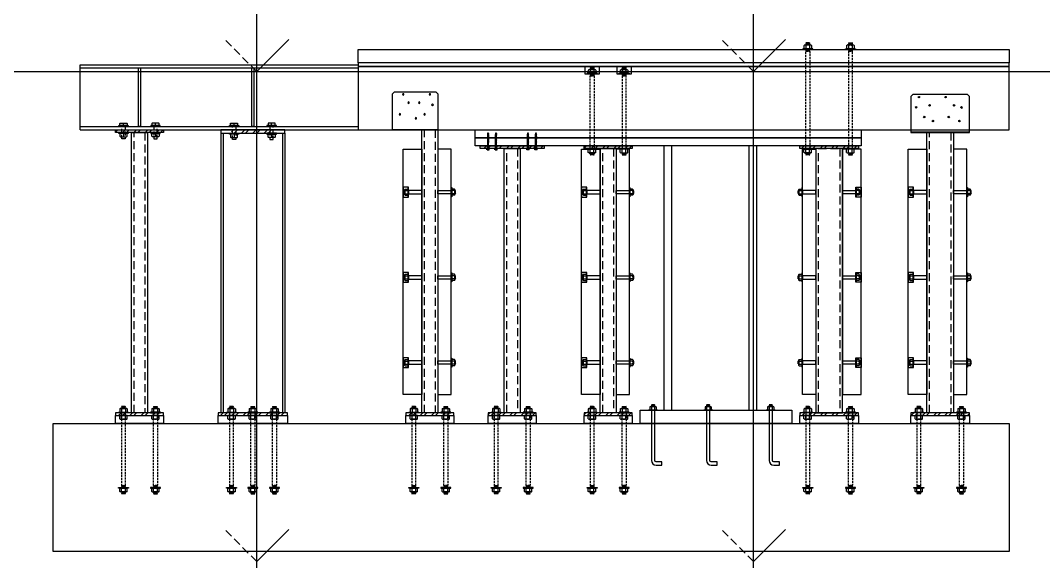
# Model space of a CAD drawing. Header units: inches. Extents: x -2661 to 42767, y -1222 to 9099.
# Drawn here: x 546.6 to 738.6, y 3715.5 to 3817.1 of the extents above; entities that cross this region are included whole.
import ezdxf

# ---------------------------------------------------------------- set-up
doc = ezdxf.new("R2010")
doc.units = ezdxf.units.IN
doc.header["$LTSCALE"] = 12
doc.header["$MEASUREMENT"] = 0
for name, pattern in [('HIDDEN2', [0.1875, 0.125, -0.0625]), ('HIDDEN4', [0.09375, 0.0625, -0.03125]), ('HIDDEN8', [0.04625, 0.03125, -0.015])]:
    doc.linetypes.add(name, pattern=pattern)
doc.layers.get('0').update_dxf_attribs({"linetype": 'CONTINUOUS'})
doc.layers.add('S-ANNO-GRID-NONPLOT', color=251, linetype='CONTINUOUS', plot=False)
for name, color, linetype in [('S-BOLT', 2, 'CONTINUOUS'), ('S-CONC', 4, 'CONTINUOUS'), ('S-FASTENERS', 2, 'CONTINUOUS'), ('S-SIMPSON', 2, 'CONTINUOUS'), ('S-STEEL', 4, 'CONTINUOUS'), ('S-WOOD', 3, 'CONTINUOUS')]:
    doc.layers.add(name, color=color, linetype=linetype)
doc.layers.add('S-HATCH1', color=1, linetype='CONTINUOUS', transparency=0.5)
pattern_1 = [(45, (-1438.8815, 3683.342), (-1.0606602, 1.0606602), []), (45, (-1438.8815, 3684.092), (-1.0606602, 1.0606602), [])]

# ---------------------------------------------------------------- blocks, each defined once
blk = doc.blocks.new('Se_24x36_STARTERS_GRID')
for p, q in [((-279.63, -92), (-279.63, 276)), ((-186.42, -92), (-186.42, 276)), ((-279.63, 92), (-273.63, 98)), ((-186.42, 92), (-180.42, 98)), ((-372.84, 92), (-279.63, 92)), ((-279.63, 92), (-186.42, 92)), ((-186.42, 92), (-93.21, 92)), ((-279.63, 0), (-273.63, 6)), ((-186.42, 0), (-180.42, 6))]:
    blk.add_line(p, q)
at = {"linetype": 'HIDDEN2'}
for p, q in [((-279.63, 92), (-285.63, 98)), ((-186.42, 92), (-192.42, 98)), ((-279.63, 0), (-285.63, 6)), ((-186.42, 0), (-192.42, 6))]:
    blk.add_line(p, q, dxfattribs=at)
blk = doc.blocks.new('ecco')
for p, q in [((754.06, 649.77), (753.68, 649.39)), ((753.68, 649.39), (753.68, 642.6)), ((761.81, 649.77), (754.06, 649.77)), ((761.81, 649.77), (762.18, 649.39)), ((762.18, 642.6), (762.18, 649.4)), ((754.51, 647.33), (754.69, 647.51)), ((754.69, 647.16), (754.51, 647.33)), ((754.69, 647.51), (754.86, 647.33)), ((754.86, 647.33), (754.69, 647.16)), ((753.68, 642.6), (762.18, 642.6))]:
    blk.add_line(p, q)
for centre in [(755.18, 649.27), (760.18, 649.27), (757.18, 647.71), (759.18, 647.71), (756.18, 645.52), (760.81, 645.52), (757.81, 644.77)]:
    blk.add_circle(centre, 0.133)
blk = doc.blocks.new('CCQO44-Front')
for p, q in [((-5.12, 7.17), (-5.5, 6.8)), ((-5.5, 6.8), (-5.5, 0)), ((5.12, 7.17), (-5.12, 7.17)), ((5.5, 6.8), (5.12, 7.17)), ((5.5, 0), (5.5, 6.8)), ((-4.67, 4.74), (-4.49, 4.91)), ((-4.49, 4.56), (-4.67, 4.74)), ((-4.49, 4.91), (-4.32, 4.74)), ((-4.32, 4.74), (-4.49, 4.56)), ((4, 4.91), (3.83, 4.73)), ((4, 4.56), (3.83, 4.73)), ((4.17, 4.73), (4, 4.91)), ((4, 4.56), (4.17, 4.73)), ((-5.5, 0.17), (5.5, 0.17)), ((-5.5, 0), (5.5, 0))]:
    blk.add_line(p, q)
for centre in [(-4, 6.67), (1, 6.67), (-2, 5.11), (2.62, 5.11), (-3, 2.92), (-1.38, 2.17), (1.62, 2.92), (3.62, 2.17)]:
    blk.add_circle(centre, 0.133)
blk = doc.blocks.new('NUT')
for p, q in [((-0.59, 0.51), (-0.59, 0)), ((-0.59, 0), (-0.53, 0)), ((-0.53, 0), (0.53, 0)), ((-0.44, 0.59), (0.44, 0.59)), ((-0.27, 0.7), (-0.32, 0.62)), ((-0.32, 0.62), (-0.3, 0.59)), ((-0.29, 0.51), (-0.29, 0)), ((0.25, 0.7), (-0.27, 0.7)), ((0, 0.59), (0.23, 0.68)), ((0.25, 0.7), (0.23, 0.68)), ((0.23, 0.68), (0.29, 0.59)), ((0.29, 0.51), (0.29, 0)), ((0.53, 0), (0.59, 0)), ((0.59, 0.51), (0.59, 0))]:
    blk.add_line(p, q)
for centre, radius, start, end in [((-0.44, 0.41), 0.177, 33.8901, 146.1099), ((0, 0), 0.589, 60.1583, 119.8417), ((0.44, 0.41), 0.177, 33.8901, 146.1099)]:
    blk.add_arc(centre, radius, start, end)
blk = doc.blocks.new('NUT-SM-THREADS-new')
for p, q in [((-0.94, 0.81), (-0.94, 0)), ((-0.94, 0), (-0.84, 0)), ((-0.84, 0), (0.84, 0)), ((-0.7, 0.94), (0.7, 0.94)), ((0.39, 1.44), (-0.5, 1.44)), ((-0.5, 1.44), (-0.39, 1.37)), ((-0.5, 1.31), (-0.39, 1.37)), ((0.5, 1.25), (-0.5, 1.31)), ((-0.5, 1.31), (-0.39, 1.25)), ((-0.5, 1.19), (-0.39, 1.25)), ((0.5, 1.12), (-0.5, 1.19)), ((-0.5, 1.19), (-0.39, 1.12)), ((-0.5, 1.06), (-0.39, 1.12)), ((0.5, 1), (-0.5, 1.06)), ((-0.5, 1.06), (-0.39, 1)), ((-0.5, 0.94), (-0.39, 1)), ((-0.47, 0.81), (-0.47, 0)), ((-0.39, 1.37), (0.39, 1.31)), ((-0.39, 1.25), (0.39, 1.19)), ((-0.39, 1.12), (0.39, 1.06)), ((-0.39, 1), (0.39, 0.94)), ((0.5, 1.37), (-0.09, 1.41)), ((0.39, 1.44), (0.39, 1.44)), ((0.39, 1.44), (0.5, 1.37)), ((0.39, 1.31), (0.5, 1.37)), ((0.39, 1.31), (0.5, 1.25)), ((0.39, 1.19), (0.5, 1.25)), ((0.39, 1.19), (0.5, 1.12)), ((0.39, 1.06), (0.5, 1.12)), ((0.39, 1.06), (0.5, 1)), ((0.39, 0.94), (0.5, 1)), ((0.47, 0.81), (0.47, 0)), ((0.84, 0), (0.94, 0)), ((0.94, 0.81), (0.94, 0))]:
    blk.add_line(p, q)
for centre, radius, start, end in [((-0.7, 0.65), 0.283, 33.8901, 146.1099), ((0, -0.01), 0.943, 60.1583, 119.8417), ((0.7, 0.65), 0.283, 33.8901, 146.1099)]:
    blk.add_arc(centre, radius, start, end)
blk = doc.blocks.new('NUT-w-WASHER-sm-new')
blk.add_lwpolyline([(-1.36, 0.17), (1.36, 0.17), (1.36, 0), (-1.36, 0)], close=True)
blk.add_blockref('NUT-SM-THREADS-new', (0, 0.17))
blk = doc.blocks.new('*U1080')
at = {"layer": 'S-BOLT'}
for points in [[(-0.13, 0.94), (-0.13, -0.94), (0, -0.94), (0, 0.94)], [(14, 0.94), (14, -0.94), (14.13, -0.94), (14.13, 0.94)]]:
    blk.add_lwpolyline(points, close=True, dxfattribs=at)
at = {"layer": 'S-BOLT', "linetype": 'HIDDEN8'}
blk.add_lwpolyline([(13.91, 0.29), (13.95, 0.37), (13.98, -0.07), (13.95, 0.37), (14, 0.29), (14, -0.38), (13.95, -0.3), (13.91, 0.29), (13.86, 0.37), (13.91, -0.38), (13.95, -0.3), (13.91, -0.38), (13.86, -0.3), (13.81, 0.29), (13.86, 0.37), (13.81, 0.29), (13.77, 0.37), (13.81, -0.38), (13.86, -0.3), (13.81, -0.38), (13.77, -0.3), (13.72, 0.29), (13.77, 0.37), (13.72, 0.29), (13.67, 0.37), (13.72, -0.38), (13.77, -0.3), (13.72, -0.38), (13.67, -0.3), (13.63, 0.29), (13.67, 0.37), (13.63, 0.29), (13.57, 0.38), (13.63, 0.29), (13.67, -0.3), (13.63, -0.38), (0, -0.38), (0, 0.38), (13.57, 0.38)], dxfattribs=at)
at = {"layer": 'S-BOLT', "yscale": 0.75, "zscale": 0.75}
for p, xscale, rotation in [((-0.13, 0), -0.75, 90), ((14.13, 0), 0.75, 270)]:
    blk.add_blockref('NUT-SM-THREADS-new', p, dxfattribs=dict(at, xscale=xscale, rotation=rotation))
blk = doc.blocks.new('*U1082')
at = {"layer": 'S-BOLT'}
for points in [[(-0.13, 0.94), (-0.13, -0.94), (0, -0.94), (0, 0.94)], [(18.63, 0.94), (18.63, -0.94), (18.75, -0.94), (18.75, 0.94)]]:
    blk.add_lwpolyline(points, close=True, dxfattribs=at)
at = {"layer": 'S-BOLT', "linetype": 'HIDDEN8'}
blk.add_lwpolyline([(18.53, 0.29), (18.58, 0.37), (18.61, -0.07), (18.58, 0.37), (18.63, 0.29), (18.63, -0.38), (18.58, -0.3), (18.53, 0.29), (18.48, 0.37), (18.53, -0.38), (18.58, -0.3), (18.53, -0.38), (18.48, -0.3), (18.44, 0.29), (18.48, 0.37), (18.44, 0.29), (18.39, 0.37), (18.44, -0.38), (18.48, -0.3), (18.44, -0.38), (18.39, -0.3), (18.34, 0.29), (18.39, 0.37), (18.34, 0.29), (18.3, 0.37), (18.34, -0.38), (18.39, -0.3), (18.34, -0.38), (18.3, -0.3), (18.25, 0.29), (18.3, 0.37), (18.25, 0.29), (18.2, 0.38), (18.25, 0.29), (18.3, -0.3), (18.25, -0.38), (0, -0.38), (0, 0.38), (18.2, 0.38)], dxfattribs=at)
at = {"layer": 'S-BOLT', "yscale": 0.75, "zscale": 0.75}
for p, xscale, rotation in [((-0.13, 0), -0.75, 90), ((18.75, 0), 0.75, 270)]:
    blk.add_blockref('NUT-SM-THREADS-new', p, dxfattribs=dict(at, xscale=xscale, rotation=rotation))
blk = doc.blocks.new('*U1081')
at = {"layer": 'S-BOLT'}
for points in [[(-0.13, 0.94), (-0.13, -0.94), (0, -0.94), (0, 0.94)], [(18.63, 0.94), (18.63, -0.94), (18.75, -0.94), (18.75, 0.94)]]:
    blk.add_lwpolyline(points, close=True, dxfattribs=at)
at = {"layer": 'S-BOLT', "linetype": 'HIDDEN8'}
blk.add_lwpolyline([(18.53, 0.29), (18.58, 0.37), (18.61, -0.07), (18.58, 0.37), (18.63, 0.29), (18.63, -0.38), (18.58, -0.3), (18.53, 0.29), (18.48, 0.37), (18.53, -0.38), (18.58, -0.3), (18.53, -0.38), (18.48, -0.3), (18.44, 0.29), (18.48, 0.37), (18.44, 0.29), (18.39, 0.37), (18.44, -0.38), (18.48, -0.3), (18.44, -0.38), (18.39, -0.3), (18.34, 0.29), (18.39, 0.37), (18.34, 0.29), (18.3, 0.37), (18.34, -0.38), (18.39, -0.3), (18.34, -0.38), (18.3, -0.3), (18.25, 0.29), (18.3, 0.37), (18.25, 0.29), (18.2, 0.38), (18.25, 0.29), (18.3, -0.3), (18.25, -0.38), (0, -0.38), (0, 0.38), (18.2, 0.38)], dxfattribs=at)
at = {"layer": 'S-BOLT', "yscale": 0.75, "zscale": 0.75}
for p, xscale, rotation in [((-0.13, 0), -0.75, 90), ((18.75, 0), 0.75, 270)]:
    blk.add_blockref('NUT-SM-THREADS-new', p, dxfattribs=dict(at, xscale=xscale, rotation=rotation))
blk = doc.blocks.new('SDS.25X3-f')
at = {"layer": 'S-SIMPSON'}
for p, q in [((0.26, 0.05), (-0.26, 0.05)), ((-0.26, 0.05), (-0.26, 0)), ((0.26, 0), (-0.26, 0)), ((-0.22, 0.22), (-0.22, 0.05)), ((0.16, 0.24), (-0.16, 0.24)), ((-0.11, 0.22), (-0.11, 0.05)), ((0.11, 0.22), (0.11, 0.05)), ((0.22, 0.22), (0.22, 0.05)), ((0.26, 0.05), (0.26, 0)), ((-0.13, -0.29), (-0.13, -0.5)), ((0.13, -0.29), (-0.13, -0.29)), ((0.13, -0.5), (-0.12, -0.5)), ((-0.09, -0.54), (-0.12, -0.5)), ((-0.09, -0.54), (-0.09, -1)), ((-0.09, -0.57), (-0.09, -1)), ((-0.08, -0.29), (-0.08, -0.5)), ((-0.02, -0.29), (-0.02, -0.5)), ((0.05, -0.29), (0.05, -0.5)), ((0.12, -0.5), (0.09, -0.54)), ((0.09, -0.53), (0.09, -1.05)), ((0.09, -0.53), (0.09, -1.05)), ((0.09, -0.98), (0.09, -1.05)), ((0.09, -0.98), (0.09, -1.05)), ((0.09, -0.98), (0.09, -1.05)), ((0.09, -0.98), (0.09, -1.05)), ((0.1, -0.29), (0.1, -0.5)), ((0.13, -0.29), (0.13, -0.5))]:
    blk.add_line(p, q, dxfattribs=at)
at = {"layer": 'S-SIMPSON', "color": 1}
for p, q in [((-0.09, -1.02), (-0.12, -1)), ((-0.12, -1.1), (0.09, -1.05)), ((-0.12, -1.1), (0.09, -1.05)), ((0.12, -1.06), (-0.12, -1.1)), ((0.12, -1.06), (-0.12, -1.1)), ((-0.09, -1.12), (-0.12, -1.1)), ((-0.09, -1.12), (-0.12, -1.1)), ((-0.12, -1.2), (0.09, -1.15)), ((-0.12, -1.2), (0.09, -1.15)), ((-0.12, -1.2), (0.09, -1.15)), ((0.12, -1.16), (-0.12, -1.2)), ((0.12, -1.16), (-0.12, -1.2)), ((0.12, -1.16), (-0.12, -1.2)), ((-0.09, -1.22), (-0.12, -1.2)), ((-0.09, -1.22), (-0.12, -1.2)), ((-0.09, -1.22), (-0.12, -1.2)), ((-0.12, -1.3), (0.09, -1.25)), ((-0.12, -1.3), (0.09, -1.25)), ((-0.12, -1.3), (0.09, -1.25)), ((0.12, -1.26), (-0.12, -1.3)), ((0.12, -1.26), (-0.12, -1.3)), ((0.12, -1.26), (-0.12, -1.3)), ((-0.09, -1.32), (-0.12, -1.3)), ((-0.09, -1.32), (-0.12, -1.3)), ((-0.09, -1.32), (-0.12, -1.3)), ((-0.12, -1.4), (0.09, -1.35)), ((-0.12, -1.4), (0.09, -1.35)), ((-0.12, -1.4), (0.09, -1.35)), ((-0.12, -1.4), (0.09, -1.35)), ((0.12, -1.36), (-0.12, -1.4)), ((0.12, -1.36), (-0.12, -1.4)), ((0.12, -1.36), (-0.12, -1.4)), ((0.12, -1.36), (-0.12, -1.4)), ((-0.09, -1.42), (-0.12, -1.4)), ((-0.09, -1.42), (-0.12, -1.4)), ((-0.09, -1.42), (-0.12, -1.4)), ((-0.09, -1.42), (-0.12, -1.4)), ((-0.12, -1.5), (0.09, -1.45)), ((-0.12, -1.5), (0.09, -1.45)), ((-0.12, -1.5), (0.09, -1.45)), ((-0.12, -1.5), (0.09, -1.45)), ((0.12, -1.46), (-0.12, -1.5)), ((0.12, -1.46), (-0.12, -1.5)), ((0.12, -1.46), (-0.12, -1.5)), ((0.12, -1.46), (-0.12, -1.5)), ((-0.09, -1.52), (-0.12, -1.5)), ((-0.09, -1.52), (-0.12, -1.5)), ((-0.09, -1.52), (-0.12, -1.5)), ((-0.09, -1.52), (-0.12, -1.5)), ((-0.09, -1.52), (-0.12, -1.5)), ((-0.12, -1.6), (0.09, -1.55)), ((-0.12, -1.6), (0.09, -1.55)), ((-0.12, -1.6), (0.09, -1.55)), ((-0.12, -1.6), (0.09, -1.55)), ((0.12, -1.56), (-0.12, -1.6)), ((0.12, -1.56), (-0.12, -1.6)), ((0.12, -1.56), (-0.12, -1.6)), ((0.12, -1.56), (-0.12, -1.6)), ((-0.09, -1.62), (-0.12, -1.6)), ((-0.09, -1.62), (-0.12, -1.6)), ((-0.09, -1.62), (-0.12, -1.6)), ((-0.09, -1.62), (-0.12, -1.6)), ((-0.12, -1.7), (0.09, -1.65)), ((-0.12, -1.7), (0.09, -1.65)), ((-0.12, -1.7), (0.09, -1.65)), ((-0.12, -1.7), (0.09, -1.65)), ((-0.12, -1.7), (0.09, -1.65)), ((0.12, -1.66), (-0.12, -1.7)), ((0.12, -1.66), (-0.12, -1.7)), ((0.12, -1.66), (-0.12, -1.7)), ((0.12, -1.66), (-0.12, -1.7)), ((0.12, -1.66), (-0.12, -1.7)), ((-0.09, -1.72), (-0.12, -1.7)), ((-0.09, -1.72), (-0.12, -1.7)), ((-0.09, -1.72), (-0.12, -1.7)), ((-0.09, -1.72), (-0.12, -1.7)), ((-0.09, -1.72), (-0.12, -1.7)), ((-0.12, -1.8), (0.09, -1.75)), ((-0.12, -1.8), (0.09, -1.75)), ((-0.12, -1.8), (0.09, -1.75)), ((-0.12, -1.8), (0.09, -1.75)), ((0.12, -1.76), (-0.12, -1.8)), ((0.12, -1.76), (-0.12, -1.8)), ((0.12, -1.76), (-0.12, -1.8)), ((0.12, -1.76), (-0.12, -1.8)), ((-0.09, -1.82), (-0.12, -1.8)), ((-0.09, -1.82), (-0.12, -1.8)), ((-0.09, -1.82), (-0.12, -1.8)), ((-0.09, -1.82), (-0.12, -1.8)), ((-0.12, -1.9), (0.09, -1.85)), ((-0.12, -1.9), (0.09, -1.85)), ((-0.12, -1.9), (0.09, -1.85)), ((-0.12, -1.9), (0.09, -1.85)), ((0.12, -1.86), (-0.12, -1.9)), ((0.12, -1.86), (-0.12, -1.9)), ((0.12, -1.86), (-0.12, -1.9)), ((0.12, -1.86), (-0.12, -1.9)), ((-0.09, -1.92), (-0.12, -1.9)), ((-0.09, -1.92), (-0.12, -1.9)), ((-0.09, -1.92), (-0.12, -1.9)), ((-0.09, -1.92), (-0.12, -1.9)), ((-0.09, -1.02), (0, -1)), ((-0.09, -1.02), (-0.09, -1.09)), ((-0.09, -1.02), (-0.09, -1.09)), ((-0.09, -1.02), (-0.09, -1.09)), ((-0.09, -1.02), (-0.09, -1.09)), ((-0.09, -1.02), (-0.09, -1.09)), ((-0.09, -1.02), (-0.09, -1.09)), ((-0.09, -1.02), (-0.09, -1.09)), ((-0.09, -1.02), (-0.09, -1.09)), ((-0.09, -1.12), (0.09, -1.08)), ((-0.09, -1.12), (0.09, -1.08)), ((-0.09, -1.12), (-0.09, -1.19)), ((-0.09, -1.12), (-0.09, -1.19)), ((-0.09, -1.12), (-0.09, -1.19)), ((-0.09, -1.12), (-0.09, -1.19)), ((-0.09, -1.12), (-0.09, -1.19)), ((-0.09, -1.12), (-0.09, -1.19)), ((-0.09, -1.12), (-0.09, -1.19)), ((-0.09, -1.22), (0.09, -1.18)), ((-0.09, -1.22), (0.09, -1.18)), ((-0.09, -1.22), (0.09, -1.18)), ((-0.09, -1.22), (-0.09, -1.29)), ((-0.09, -1.22), (-0.09, -1.29)), ((-0.09, -1.22), (-0.09, -1.29)), ((-0.09, -1.22), (-0.09, -1.29)), ((-0.09, -1.22), (-0.09, -1.29)), ((-0.09, -1.32), (0.09, -1.28)), ((-0.09, -1.32), (0.09, -1.28)), ((-0.09, -1.32), (0.09, -1.28)), ((-0.09, -1.32), (-0.09, -1.39)), ((-0.09, -1.32), (-0.09, -1.39)), ((-0.09, -1.32), (-0.09, -1.39)), ((-0.09, -1.32), (-0.09, -1.39)), ((-0.09, -1.32), (-0.09, -1.39)), ((-0.09, -1.32), (-0.09, -1.39)), ((-0.09, -1.32), (-0.09, -1.39)), ((-0.09, -1.32), (-0.09, -1.39)), ((-0.09, -1.42), (0.09, -1.38)), ((-0.09, -1.42), (0.09, -1.38)), ((-0.09, -1.42), (0.09, -1.38)), ((-0.09, -1.42), (0.09, -1.38)), ((-0.09, -1.42), (-0.09, -1.49)), ((-0.09, -1.42), (-0.09, -1.49)), ((-0.09, -1.42), (-0.09, -1.49)), ((-0.09, -1.42), (-0.09, -1.49)), ((-0.09, -1.42), (-0.09, -1.49)), ((-0.09, -1.42), (-0.09, -1.49)), ((-0.09, -1.52), (0.09, -1.48)), ((-0.09, -1.52), (0.09, -1.48)), ((-0.09, -1.52), (0.09, -1.48)), ((-0.09, -1.52), (0.09, -1.48)), ((-0.09, -1.52), (0, -1.5)), ((-0.09, -1.52), (-0.09, -1.59)), ((-0.09, -1.52), (-0.09, -1.59)), ((-0.09, -1.52), (-0.09, -1.59)), ((-0.09, -1.52), (-0.09, -1.59)), ((-0.09, -1.52), (-0.09, -1.59)), ((-0.09, -1.52), (-0.09, -1.59)), ((-0.09, -1.52), (-0.09, -1.59)), ((-0.09, -1.62), (0.09, -1.58)), ((-0.09, -1.62), (0.09, -1.58)), ((-0.09, -1.62), (0.09, -1.58)), ((-0.09, -1.62), (0.09, -1.58)), ((-0.09, -1.62), (-0.09, -1.69)), ((-0.09, -1.62), (-0.09, -1.69)), ((-0.09, -1.62), (-0.09, -1.69)), ((-0.09, -1.62), (-0.09, -1.69)), ((-0.09, -1.62), (-0.09, -1.69)), ((-0.09, -1.62), (-0.09, -1.69)), ((-0.09, -1.62), (-0.09, -1.69)), ((-0.09, -1.72), (0.09, -1.68)), ((-0.09, -1.72), (0.09, -1.68)), ((-0.09, -1.72), (0.09, -1.68)), ((-0.09, -1.72), (0.09, -1.68)), ((-0.09, -1.72), (0.09, -1.68)), ((-0.09, -1.72), (-0.09, -1.79)), ((-0.09, -1.72), (-0.09, -1.79)), ((-0.09, -1.72), (-0.09, -1.79)), ((-0.09, -1.72), (-0.09, -1.79)), ((-0.09, -1.82), (0.09, -1.78)), ((-0.09, -1.82), (0.09, -1.78)), ((-0.09, -1.82), (0.09, -1.78)), ((-0.09, -1.82), (0.09, -1.78)), ((-0.09, -1.82), (-0.09, -1.89)), ((-0.09, -1.82), (-0.09, -1.89)), ((-0.09, -1.82), (-0.09, -1.89)), ((-0.09, -1.82), (-0.09, -1.89)), ((-0.09, -1.82), (-0.09, -1.89)), ((-0.09, -1.82), (-0.09, -1.89)), ((-0.09, -1.92), (0.09, -1.88)), ((-0.09, -1.92), (0.09, -1.88)), ((-0.09, -1.92), (0.09, -1.88)), ((-0.09, -1.92), (0.09, -1.88)), ((0.09, -1.05), (0.12, -1.06)), ((0.09, -1.05), (0.12, -1.06)), ((0.09, -1.08), (0.12, -1.06)), ((0.09, -1.08), (0.12, -1.06)), ((0.09, -1.08), (0.09, -1.15)), ((0.09, -1.08), (0.09, -1.15)), ((0.09, -1.08), (0.09, -1.15)), ((0.09, -1.08), (0.09, -1.15)), ((0.09, -1.08), (0.09, -1.15)), ((0.09, -1.08), (0.09, -1.15)), ((0.09, -1.08), (0.09, -1.15)), ((0.09, -1.15), (0.12, -1.16)), ((0.09, -1.15), (0.12, -1.16)), ((0.09, -1.15), (0.12, -1.16)), ((0.09, -1.18), (0.12, -1.16)), ((0.09, -1.18), (0.12, -1.16)), ((0.09, -1.18), (0.12, -1.16)), ((0.09, -1.18), (0.09, -1.25)), ((0.09, -1.18), (0.09, -1.25)), ((0.09, -1.18), (0.09, -1.25)), ((0.09, -1.18), (0.09, -1.25)), ((0.09, -1.18), (0.09, -1.25)), ((0.09, -1.25), (0.12, -1.26)), ((0.09, -1.25), (0.12, -1.26)), ((0.09, -1.25), (0.12, -1.26)), ((0.09, -1.28), (0.12, -1.26)), ((0.09, -1.28), (0.12, -1.26)), ((0.09, -1.28), (0.12, -1.26)), ((0.09, -1.28), (0.09, -1.35)), ((0.09, -1.28), (0.09, -1.35)), ((0.09, -1.28), (0.09, -1.35)), ((0.09, -1.28), (0.09, -1.35)), ((0.09, -1.28), (0.09, -1.35)), ((0.09, -1.28), (0.09, -1.35)), ((0.09, -1.28), (0.09, -1.35)), ((0.09, -1.28), (0.09, -1.35)), ((0.09, -1.35), (0.12, -1.36)), ((0.09, -1.35), (0.12, -1.36)), ((0.09, -1.35), (0.12, -1.36)), ((0.09, -1.35), (0.12, -1.36)), ((0.09, -1.38), (0.12, -1.36)), ((0.09, -1.38), (0.12, -1.36)), ((0.09, -1.38), (0.12, -1.36)), ((0.09, -1.38), (0.12, -1.36)), ((0.09, -1.38), (0.09, -1.45)), ((0.09, -1.38), (0.09, -1.45)), ((0.09, -1.38), (0.09, -1.45)), ((0.09, -1.38), (0.09, -1.45)), ((0.09, -1.38), (0.09, -1.45)), ((0.09, -1.38), (0.09, -1.45)), ((0.09, -1.45), (0.12, -1.46)), ((0.09, -1.45), (0.12, -1.46)), ((0.09, -1.45), (0.12, -1.46)), ((0.09, -1.45), (0.12, -1.46)), ((0.09, -1.48), (0.12, -1.46)), ((0.09, -1.48), (0.12, -1.46)), ((0.09, -1.48), (0.12, -1.46)), ((0.09, -1.48), (0.12, -1.46)), ((0.09, -1.48), (0.09, -1.55)), ((0.09, -1.48), (0.09, -1.55)), ((0.09, -1.48), (0.09, -1.55)), ((0.09, -1.48), (0.09, -1.55)), ((0.09, -1.48), (0.09, -1.55)), ((0.09, -1.48), (0.09, -1.55)), ((0.09, -1.48), (0.09, -1.55)), ((0.09, -1.55), (0.12, -1.56)), ((0.09, -1.55), (0.12, -1.56)), ((0.09, -1.55), (0.12, -1.56)), ((0.09, -1.55), (0.12, -1.56)), ((0.09, -1.58), (0.12, -1.56)), ((0.09, -1.58), (0.12, -1.56)), ((0.09, -1.58), (0.12, -1.56)), ((0.09, -1.58), (0.12, -1.56)), ((0.09, -1.58), (0.09, -1.65)), ((0.09, -1.58), (0.09, -1.65)), ((0.09, -1.58), (0.09, -1.65)), ((0.09, -1.58), (0.09, -1.65)), ((0.09, -1.58), (0.09, -1.65)), ((0.09, -1.58), (0.09, -1.65)), ((0.09, -1.58), (0.09, -1.65)), ((0.09, -1.65), (0.12, -1.66)), ((0.09, -1.65), (0.12, -1.66)), ((0.09, -1.65), (0.12, -1.66)), ((0.09, -1.65), (0.12, -1.66)), ((0.09, -1.65), (0.12, -1.66)), ((0.09, -1.68), (0.12, -1.66)), ((0.09, -1.68), (0.12, -1.66)), ((0.09, -1.68), (0.12, -1.66)), ((0.09, -1.68), (0.12, -1.66)), ((0.09, -1.68), (0.12, -1.66)), ((0.09, -1.68), (0.09, -1.75)), ((0.09, -1.68), (0.09, -1.75)), ((0.09, -1.68), (0.09, -1.75)), ((0.09, -1.68), (0.09, -1.75)), ((0.09, -1.75), (0.12, -1.76)), ((0.09, -1.75), (0.12, -1.76)), ((0.09, -1.75), (0.12, -1.76)), ((0.09, -1.75), (0.12, -1.76)), ((0.09, -1.78), (0.12, -1.76)), ((0.09, -1.78), (0.12, -1.76)), ((0.09, -1.78), (0.12, -1.76)), ((0.09, -1.78), (0.12, -1.76)), ((0.09, -1.78), (0.09, -1.85)), ((0.09, -1.78), (0.09, -1.85)), ((0.09, -1.78), (0.09, -1.85)), ((0.09, -1.78), (0.09, -1.85)), ((0.09, -1.78), (0.09, -1.85)), ((0.09, -1.78), (0.09, -1.85)), ((0.09, -1.85), (0.12, -1.86)), ((0.09, -1.85), (0.12, -1.86)), ((0.09, -1.85), (0.12, -1.86)), ((0.09, -1.85), (0.12, -1.86)), ((0.09, -1.88), (0.12, -1.86)), ((0.09, -1.88), (0.12, -1.86)), ((0.09, -1.88), (0.12, -1.86)), ((0.09, -1.88), (0.12, -1.86)), ((0.09, -1.88), (0.09, -1.95)), ((0.09, -1.88), (0.09, -1.95)), ((0.09, -1.88), (0.09, -1.95)), ((0.09, -1.88), (0.09, -1.95)), ((-0.12, -2), (0.09, -1.95)), ((-0.12, -2), (0.09, -1.95)), ((-0.12, -2), (0.09, -1.95)), ((-0.12, -2), (0.09, -1.95)), ((0.12, -1.96), (-0.12, -2)), ((0.12, -1.96), (-0.12, -2)), ((0.12, -1.96), (-0.12, -2)), ((0.12, -1.96), (-0.12, -2)), ((-0.09, -2.02), (-0.12, -2)), ((-0.09, -2.02), (-0.12, -2)), ((-0.09, -2.02), (-0.12, -2)), ((-0.09, -2.02), (-0.12, -2)), ((-0.12, -2.1), (0.09, -2.05)), ((-0.12, -2.1), (0.09, -2.05)), ((0.12, -2.06), (-0.12, -2.1)), ((0.12, -2.06), (-0.12, -2.1)), ((-0.09, -2.12), (-0.12, -2.1)), ((-0.09, -2.12), (-0.12, -2.1)), ((-0.12, -2.2), (0.09, -2.15)), ((-0.12, -2.2), (0.09, -2.15)), ((0.12, -2.16), (-0.12, -2.2)), ((0.12, -2.16), (-0.12, -2.2)), ((-0.09, -2.22), (-0.12, -2.2)), ((-0.09, -2.22), (-0.12, -2.2)), ((-0.12, -2.3), (0.09, -2.25)), ((0.12, -2.26), (-0.12, -2.3)), ((-0.09, -2.32), (-0.12, -2.3)), ((-0.12, -2.4), (0.09, -2.35)), ((0.12, -2.36), (-0.12, -2.4)), ((-0.09, -2.42), (-0.12, -2.4)), ((-0.12, -2.5), (0.09, -2.45)), ((0.12, -2.46), (-0.12, -2.5)), ((-0.09, -2.52), (-0.12, -2.5)), ((-0.12, -2.6), (0.08, -2.55)), ((0.07, -2.57), (-0.12, -2.6)), ((-0.09, -2.62), (-0.12, -2.6)), ((-0.12, -2.7), (0.04, -2.66)), ((0.04, -2.67), (-0.12, -2.7)), ((-0.09, -2.72), (-0.12, -2.7)), ((-0.09, -1.92), (-0.09, -1.99)), ((-0.09, -1.92), (-0.09, -1.99)), ((-0.09, -1.92), (-0.09, -1.99)), ((-0.09, -1.92), (-0.09, -1.99)), ((-0.09, -2.02), (0.09, -1.98)), ((-0.09, -2.02), (0.09, -1.98)), ((-0.09, -2.02), (0.09, -1.98)), ((-0.09, -2.02), (0.09, -1.98)), ((-0.09, -2.02), (-0.09, -2.09)), ((-0.09, -2.12), (0.09, -2.08)), ((-0.09, -2.12), (0.09, -2.08)), ((-0.09, -2.12), (-0.09, -2.19)), ((-0.09, -2.12), (-0.09, -2.19)), ((-0.09, -2.22), (0.09, -2.18)), ((-0.09, -2.22), (0.09, -2.18)), ((-0.09, -2.22), (-0.09, -2.29)), ((-0.09, -2.32), (0.09, -2.28)), ((-0.09, -2.32), (-0.09, -2.39)), ((-0.09, -2.42), (0.09, -2.38)), ((-0.09, -2.42), (-0.09, -2.49)), ((-0.09, -2.52), (0.09, -2.48)), ((-0.09, -2.52), (-0.09, -2.59)), ((-0.09, -2.62), (0.07, -2.59)), ((-0.09, -2.62), (-0.09, -2.69)), ((-0.09, -2.72), (0.03, -2.69)), ((-0.09, -2.72), (-0.07, -2.79)), ((-0.09, -2.79), (0.02, -2.77)), ((0.02, -2.78), (-0.09, -2.79)), ((-0.06, -2.82), (-0.09, -2.79)), ((-0.06, -2.82), (0.01, -2.8)), ((-0.06, -2.82), (-0.04, -2.88)), ((-0.06, -2.89), (0, -2.87)), ((0, -2.88), (-0.06, -2.89)), ((-0.03, -2.91), (-0.06, -2.89)), ((-0.03, -2.91), (0, -2.9)), ((-0.03, -2.91), (0, -3)), ((0.03, -2.89), (0, -3)), ((0.03, -2.89), (0.07, -2.87)), ((0.07, -2.79), (0.04, -2.87)), ((0.04, -2.87), (0.07, -2.87)), ((0.07, -2.79), (0.1, -2.76)), ((0.09, -2.72), (0.08, -2.76)), ((0.08, -2.76), (0.1, -2.76)), ((0.09, -1.95), (0.12, -1.96)), ((0.09, -1.95), (0.12, -1.96)), ((0.09, -1.95), (0.12, -1.96)), ((0.09, -1.95), (0.12, -1.96)), ((0.09, -1.98), (0.12, -1.96)), ((0.09, -1.98), (0.12, -1.96)), ((0.09, -1.98), (0.12, -1.96)), ((0.09, -1.98), (0.12, -1.96)), ((0.09, -1.98), (0.09, -2.05)), ((0.09, -2.05), (0.12, -2.06)), ((0.09, -2.05), (0.12, -2.06)), ((0.09, -2.08), (0.12, -2.06)), ((0.09, -2.08), (0.12, -2.06)), ((0.09, -2.08), (0.09, -2.15)), ((0.09, -2.08), (0.09, -2.15)), ((0.09, -2.15), (0.12, -2.16)), ((0.09, -2.15), (0.12, -2.16)), ((0.09, -2.18), (0.12, -2.16)), ((0.09, -2.18), (0.12, -2.16)), ((0.09, -2.18), (0.09, -2.25)), ((0.09, -2.25), (0.12, -2.26)), ((0.09, -2.28), (0.12, -2.26)), ((0.09, -2.28), (0.09, -2.35)), ((0.09, -2.35), (0.12, -2.36)), ((0.09, -2.38), (0.12, -2.36)), ((0.09, -2.38), (0.09, -2.45)), ((0.09, -2.45), (0.12, -2.46)), ((0.09, -2.48), (0.12, -2.46)), ((0.09, -2.48), (0.09, -2.55)), ((0.09, -2.55), (0.12, -2.56)), ((0.09, -2.58), (0.12, -2.56)), ((0.09, -2.58), (0.09, -2.65)), ((0.09, -2.65), (0.12, -2.66)), ((0.09, -2.68), (0.12, -2.66)), ((0.09, -2.68), (0.09, -2.72))]:
    blk.add_line(p, q, dxfattribs=at)
at = {"layer": 'S-SIMPSON'}
for points in [[(0, -0.5), (-0.13, -0.5)], [(-0.12, -0.03), (-0.12, -0.29)], [(0.12, -0.03), (0.12, -0.29)]]:
    blk.add_lwpolyline(points, dxfattribs=at)
at = {"layer": 'S-SIMPSON', "color": 1}
blk.add_lwpolyline([(0, -1), (0, -1), (-0.12, -1)], dxfattribs=at)
at = {"layer": 'S-SIMPSON'}
for centre, radius, start, end in [((-0.16, 0.14), 0.102, 57.7958, 122.2042), ((-0.15, -0.03), 0.0312, 0, 90), ((0, -0.14), 0.383, 73.5736, 106.4264), ((0.16, 0.14), 0.102, 57.7958, 122.2042), ((0.15, -0.03), 0.0312, 90, 180)]:
    blk.add_arc(centre, radius, start, end, dxfattribs=at)
at = {"layer": 'S-SIMPSON', "color": 1}
blk.add_arc((1.16, -2.97), 1.16, 157.6147, 181.3564, dxfattribs=at)
blk = doc.blocks.new('*U283')
at = {"layer": 'S-FASTENERS'}
blk.add_blockref('SDS.25X3-f', (0, 0), dxfattribs=at)
blk = doc.blocks.new('NUT-NO-THREADS-new')
for p, q in [((-0.94, 0.81), (-0.94, 0)), ((-0.94, 0), (-0.84, 0)), ((-0.84, 0), (0.84, 0)), ((-0.7, 0.94), (0.7, 0.94)), ((-0.47, 0.81), (-0.47, 0)), ((0.47, 0.81), (0.47, 0)), ((0.84, 0), (0.94, 0)), ((0.94, 0.81), (0.94, 0))]:
    blk.add_line(p, q)
for centre, radius, start, end in [((-0.7, 0.65), 0.283, 33.8901, 146.1099), ((0, -0.01), 0.943, 60.1583, 119.8417), ((0.7, 0.65), 0.283, 33.8901, 146.1099)]:
    blk.add_arc(centre, radius, start, end)

msp = doc.modelspace()

# ---------------------------------------------------------------- hatches: boundary and pattern name
at = {"layer": 'S-HATCH1'}
h = msp.add_hatch(dxfattribs=at)
h.set_pattern_fill('STEEL', color=256, scale=12, style=0)
h.set_pattern_definition([(45, (-1526.8106, 3684.0712), (-1.0606602, 1.0606602), []), (45, (-1526.8106, 3684.8212), (-1.0606602, 1.0606602), [])])
h.paths.add_polyline_path([(564.43172, 3796.58779), (573.43172, 3796.58779), (573.43172, 3796.08779), (564.43172, 3796.08779)])
h = msp.add_hatch(dxfattribs=at)
h.set_pattern_fill('STEEL', color=256, scale=12, style=0)
h.set_pattern_definition([(45, (-27203.6748, 366.836), (-1.06066017, 1.06066017), []), (45, (-27203.6748, 367.586), (-1.06066017, 1.06066017), [])])
h.paths.add_polyline_path([(586.20293, 3796.58779), (586.20293, 3795.96279), (594.20293, 3795.96279), (594.20293, 3796.58779)])
h = msp.add_hatch(dxfattribs=at)
h.set_pattern_fill('STEEL', color=256, scale=12, style=0)
h.set_pattern_definition([(45, (-1456.8815, 3681.0712), (-1.0606602, 1.0606602), []), (45, (-1456.8815, 3681.8212), (-1.0606602, 1.0606602), [])])
h.paths.add_polyline_path([(632.86075, 3793.58779), (644.86075, 3793.58779), (644.86075, 3793.08779), (632.86075, 3793.08779)])
h = msp.add_hatch(dxfattribs=at)
h.set_pattern_fill('STEEL', color=256, scale=12, style=0)
h.set_pattern_definition([(45, (-1438.8815, 3681.0712), (-1.0606602, 1.0606602), []), (45, (-1438.8815, 3681.8212), (-1.0606602, 1.0606602), [])])
h.paths.add_polyline_path([(652.36075, 3793.58779), (661.36075, 3793.58779), (661.36075, 3793.08779), (652.36075, 3793.08779)])
h = msp.add_hatch(dxfattribs=at)
h.set_pattern_fill('STEEL', color=256, scale=12, style=0)
h.set_pattern_definition([(45, (-1438.8815, 3667.783), (-1.0606602, 1.0606602), []), (45, (-1438.8815, 3668.533), (-1.0606602, 1.0606602), [])])
h.paths.add_polyline_path([(692.83359, 3793.58779), (703.83359, 3793.58779), (703.83359, 3793.08779), (692.83359, 3793.08779)])
h = msp.add_hatch(dxfattribs=at)
h.set_pattern_fill('STEEL', color=256, scale=12, style=0)
h.set_pattern_definition([(45, (-1507.009, 3683.342), (-1.0606602, 1.0606602), []), (45, (-1507.009, 3684.092), (-1.0606602, 1.0606602), [])])
h.paths.add_polyline_path([(564.43172, 3742.95418), (573.43172, 3742.95418), (573.43172, 3743.45418), (564.43172, 3743.45418)])
h = msp.add_hatch(dxfattribs=at)
h.set_pattern_fill('STEEL', color=256, scale=12, style=0)
h.set_pattern_definition([(45, (-1485.7379, 3683.342), (-1.0606602, 1.0606602), []), (45, (-1485.7379, 3684.092), (-1.0606602, 1.0606602), [])])
h.paths.add_polyline_path([(583.70293, 3742.95418), (596.70293, 3742.95418), (596.70293, 3743.45418), (583.70293, 3743.45418)])
h = msp.add_hatch(dxfattribs=at)
h.set_pattern_fill('STEEL', color=256, scale=12, style=0)
h.set_pattern_definition([(45, (-1452.5154, 3683.342), (-1.0606602, 1.0606602), []), (45, (-1452.5154, 3684.092), (-1.0606602, 1.0606602), [])])
h.paths.add_polyline_path([(618.92534, 3742.95418), (627.92534, 3742.95418), (627.92534, 3743.45418), (618.92534, 3743.45418)])
h = msp.add_hatch(dxfattribs=at)
h.set_pattern_fill('STEEL', color=256, scale=12, style=0)
h.set_pattern_definition([(45, (-1456.8815, 3683.342), (-1.0606602, 1.0606602), []), (45, (-1456.8815, 3684.092), (-1.0606602, 1.0606602), [])])
h.paths.add_polyline_path([(634.36075, 3742.95418), (643.36075, 3742.95418), (643.36075, 3743.45418), (634.36075, 3743.45418)])
h = msp.add_hatch(dxfattribs=at)
h.set_pattern_fill('STEEL', color=256, scale=12, style=0)
h.set_pattern_definition(pattern_1)
h.paths.add_polyline_path([(652.36075, 3742.95418), (661.36075, 3742.95418), (661.36075, 3743.45418), (652.36075, 3743.45418)])
h = msp.add_hatch(dxfattribs=at)
h.set_pattern_fill('STEEL', color=256, scale=12, style=0)
h.set_pattern_definition(pattern_1)
h.paths.add_polyline_path([(692.83359, 3742.95418), (703.83359, 3742.95418), (703.83359, 3743.45418), (692.83359, 3743.45418)])
h = msp.add_hatch(dxfattribs=at)
h.set_pattern_fill('STEEL', color=256, scale=12, style=0)
h.set_pattern_definition(pattern_1)
h.paths.add_polyline_path([(713.68999, 3742.95418), (724.68999, 3742.95418), (724.68999, 3743.45418), (713.68999, 3743.45418)])

# ---------------------------------------------------------------- linework, layer by layer
at = {"layer": 'S-BOLT'}
for points in [[(619.4251, 3785.82098), (618.42554, 3785.82098), (618.42554, 3783.97165), (619.4251, 3783.97165)], [(619.3176, 3785.74942), (619.3176, 3784.04321), (619.4251, 3784.04321), (619.4251, 3785.74942)], [(621.92589, 3785.20881), (619.4251, 3785.20881), (619.4251, 3784.58381), (621.92589, 3784.58381)], [(624.9248, 3785.20878), (627.42559, 3785.20878), (627.42559, 3784.58378), (624.9248, 3784.58378)], [(627.53309, 3785.74939), (627.53309, 3784.04318), (627.42559, 3784.04318), (627.42559, 3785.74939)], [(652.8605, 3785.82098), (651.86095, 3785.82098), (651.86095, 3783.97165), (652.8605, 3783.97165)], [(652.753, 3785.74942), (652.753, 3784.04321), (652.8605, 3784.04321), (652.8605, 3785.74942)], [(655.36129, 3785.20881), (652.8605, 3785.20881), (652.8605, 3784.58381), (655.36129, 3784.58381)], [(658.36021, 3785.20878), (660.86099, 3785.20878), (660.86099, 3784.58378), (658.36021, 3784.58378)], [(660.96849, 3785.74939), (660.96849, 3784.04318), (660.86099, 3784.04318), (660.86099, 3785.74939)], [(693.22585, 3785.74939), (693.22585, 3784.04318), (693.33335, 3784.04318), (693.33335, 3785.74939)], [(695.83413, 3785.20878), (693.33335, 3785.20878), (693.33335, 3784.58378), (695.83413, 3784.58378)], [(700.83305, 3785.20881), (703.33383, 3785.20881), (703.33383, 3784.58381), (700.83305, 3784.58381)], [(703.33383, 3785.82098), (704.33339, 3785.82098), (704.33339, 3783.97165), (703.33383, 3783.97165)], [(703.44133, 3785.74942), (703.44133, 3784.04321), (703.33383, 3784.04321), (703.33383, 3785.74942)], [(714.18974, 3785.82098), (713.19019, 3785.82098), (713.19019, 3783.97165), (714.18974, 3783.97165)], [(714.08224, 3785.74942), (714.08224, 3784.04321), (714.18974, 3784.04321), (714.18974, 3785.74942)], [(716.69053, 3785.20881), (714.18974, 3785.20881), (714.18974, 3784.58381), (716.69053, 3784.58381)], [(721.68945, 3785.20878), (724.19023, 3785.20878), (724.19023, 3784.58378), (721.68945, 3784.58378)], [(724.29773, 3785.74939), (724.29773, 3784.04318), (724.19023, 3784.04318), (724.19023, 3785.74939)], [(619.4251, 3769.82098), (618.42554, 3769.82098), (618.42554, 3767.97165), (619.4251, 3767.97165)], [(619.3176, 3769.74942), (619.3176, 3768.04321), (619.4251, 3768.04321), (619.4251, 3769.74942)], [(621.92589, 3769.20881), (619.4251, 3769.20881), (619.4251, 3768.58381), (621.92589, 3768.58381)], [(624.9248, 3769.20878), (627.42559, 3769.20878), (627.42559, 3768.58378), (624.9248, 3768.58378)], [(627.53309, 3769.74939), (627.53309, 3768.04318), (627.42559, 3768.04318), (627.42559, 3769.74939)], [(652.8605, 3769.82098), (651.86095, 3769.82098), (651.86095, 3767.97165), (652.8605, 3767.97165)], [(652.753, 3769.74942), (652.753, 3768.04321), (652.8605, 3768.04321), (652.8605, 3769.74942)], [(655.36129, 3769.20881), (652.8605, 3769.20881), (652.8605, 3768.58381), (655.36129, 3768.58381)], [(658.36021, 3769.20878), (660.86099, 3769.20878), (660.86099, 3768.58378), (658.36021, 3768.58378)], [(660.96849, 3769.74939), (660.96849, 3768.04318), (660.86099, 3768.04318), (660.86099, 3769.74939)], [(693.22585, 3769.74939), (693.22585, 3768.04318), (693.33335, 3768.04318), (693.33335, 3769.74939)], [(695.83413, 3769.20878), (693.33335, 3769.20878), (693.33335, 3768.58378), (695.83413, 3768.58378)], [(700.83305, 3769.20881), (703.33383, 3769.20881), (703.33383, 3768.58381), (700.83305, 3768.58381)], [(703.33383, 3769.82098), (704.33339, 3769.82098), (704.33339, 3767.97165), (703.33383, 3767.97165)], [(703.44133, 3769.74942), (703.44133, 3768.04321), (703.33383, 3768.04321), (703.33383, 3769.74942)], [(714.18974, 3769.82098), (713.19019, 3769.82098), (713.19019, 3767.97165), (714.18974, 3767.97165)], [(714.08224, 3769.74942), (714.08224, 3768.04321), (714.18974, 3768.04321), (714.18974, 3769.74942)], [(716.69053, 3769.20881), (714.18974, 3769.20881), (714.18974, 3768.58381), (716.69053, 3768.58381)], [(721.68945, 3769.20878), (724.19023, 3769.20878), (724.19023, 3768.58378), (721.68945, 3768.58378)], [(724.29773, 3769.74939), (724.29773, 3768.04318), (724.19023, 3768.04318), (724.19023, 3769.74939)], [(619.4251, 3753.82098), (618.42554, 3753.82098), (618.42554, 3751.97165), (619.4251, 3751.97165)], [(619.3176, 3753.74942), (619.3176, 3752.04321), (619.4251, 3752.04321), (619.4251, 3753.74942)], [(627.53309, 3753.74939), (627.53309, 3752.04318), (627.42559, 3752.04318), (627.42559, 3753.74939)], [(652.8605, 3753.82098), (651.86095, 3753.82098), (651.86095, 3751.97165), (652.8605, 3751.97165)], [(652.753, 3753.74942), (652.753, 3752.04321), (652.8605, 3752.04321), (652.8605, 3753.74942)], [(660.96849, 3753.74939), (660.96849, 3752.04318), (660.86099, 3752.04318), (660.86099, 3753.74939)], [(693.22585, 3753.74939), (693.22585, 3752.04318), (693.33335, 3752.04318), (693.33335, 3753.74939)], [(703.33383, 3753.82098), (704.33339, 3753.82098), (704.33339, 3751.97165), (703.33383, 3751.97165)], [(703.44133, 3753.74942), (703.44133, 3752.04321), (703.33383, 3752.04321), (703.33383, 3753.74942)], [(714.18974, 3753.82098), (713.19019, 3753.82098), (713.19019, 3751.97165), (714.18974, 3751.97165)], [(714.08224, 3753.74942), (714.08224, 3752.04321), (714.18974, 3752.04321), (714.18974, 3753.74942)], [(724.29773, 3753.74939), (724.29773, 3752.04318), (724.19023, 3752.04318), (724.19023, 3753.74939)], [(621.92589, 3753.20881), (619.4251, 3753.20881), (619.4251, 3752.58381), (621.92589, 3752.58381)], [(624.9248, 3753.20878), (627.42559, 3753.20878), (627.42559, 3752.58378), (624.9248, 3752.58378)], [(655.36129, 3753.20881), (652.8605, 3753.20881), (652.8605, 3752.58381), (655.36129, 3752.58381)], [(658.36021, 3753.20878), (660.86099, 3753.20878), (660.86099, 3752.58378), (658.36021, 3752.58378)], [(695.83413, 3753.20878), (693.33335, 3753.20878), (693.33335, 3752.58378), (695.83413, 3752.58378)], [(700.83305, 3753.20881), (703.33383, 3753.20881), (703.33383, 3752.58381), (700.83305, 3752.58381)], [(716.69053, 3753.20881), (714.18974, 3753.20881), (714.18974, 3752.58381), (716.69053, 3752.58381)], [(721.68945, 3753.20878), (724.19023, 3753.20878), (724.19023, 3752.58378), (721.68945, 3752.58378)]]:
    msp.add_lwpolyline(points, close=True, dxfattribs=at)
for points in [[(666.96286, 3734.26743), (665.86911, 3734.26743, -0.414213562), (665.61911, 3734.51743), (665.61911, 3743.95493), (664.99411, 3743.95493), (664.99411, 3734.51743, 0.414213562), (665.86911, 3733.64243), (666.96286, 3733.64243)], [(677.31091, 3734.26715), (676.21716, 3734.26715, -0.414213562), (675.96716, 3734.51715), (675.96716, 3743.95465), (675.34216, 3743.95465), (675.34216, 3734.51715, 0.414213562), (676.21716, 3733.64215), (677.31091, 3733.64215)], [(689.03788, 3734.26743), (687.94413, 3734.26743, -0.414213562), (687.69413, 3734.51743), (687.69413, 3743.95493), (687.06913, 3743.95493), (687.06913, 3734.51743, 0.414213562), (687.94413, 3733.64243), (689.03788, 3733.64243)]]:
    msp.add_lwpolyline(points, format="xyb", close=True, dxfattribs=at)
at = {"layer": 'S-CONC', "color": 2}
for points in [[(564.43172, 3742.95418), (573.43172, 3742.95418), (573.43172, 3741.45418), (564.43172, 3741.45418)], [(583.70293, 3742.95418), (596.70293, 3742.95418), (596.70293, 3741.45418), (583.70293, 3741.45418)], [(618.92534, 3742.95418), (627.92534, 3742.95418), (627.92534, 3741.45418), (618.92534, 3741.45418)], [(634.36075, 3742.95418), (643.36075, 3742.95418), (643.36075, 3741.45418), (634.36075, 3741.45418)], [(652.36075, 3742.95418), (661.36075, 3742.95418), (661.36075, 3741.45418), (652.36075, 3741.45418)], [(692.83359, 3742.95418), (703.83359, 3742.95418), (703.83359, 3741.45418), (692.83359, 3741.45418)], [(713.68999, 3742.95418), (724.68999, 3742.95418), (724.68999, 3741.45418), (713.68999, 3741.45418)]]:
    msp.add_lwpolyline(points, close=True, dxfattribs=at)
at = {"layer": 'S-CONC'}
msp.add_lwpolyline([(552.71871, 3741.45418), (732.13577, 3741.45418), (732.13577, 3717.45418), (552.71871, 3717.45418)], close=True, dxfattribs=at)
at = {"layer": 'S-SIMPSON'}
for points in [[(652.48584, 3807.08779), (655.23565, 3807.08779), (655.23565, 3808.46279), (652.48584, 3808.46279)], [(658.48584, 3807.08779), (661.23565, 3807.08779), (661.23565, 3808.46279), (658.48584, 3808.46279)], [(565.05281, 3797.4081), (566.81062, 3797.4081), (566.81062, 3797.21279), (565.05281, 3797.21279)], [(565.05281, 3796.08779), (566.81062, 3796.08779), (566.81062, 3795.89247), (565.05281, 3795.89247)], [(572.81062, 3797.4081), (571.05281, 3797.4081), (571.05281, 3797.21279), (572.81062, 3797.21279)], [(572.81062, 3796.08779), (571.05281, 3796.08779), (571.05281, 3795.89247), (572.81062, 3795.89247)], [(585.79277, 3797.4081), (587.55058, 3797.4081), (587.55058, 3797.21279), (585.79277, 3797.21279)], [(585.79277, 3795.96279), (587.55058, 3795.96279), (587.55058, 3795.76747), (585.79277, 3795.76747)], [(594.61308, 3797.4081), (592.85527, 3797.4081), (592.85527, 3797.21279), (594.61308, 3797.21279)], [(594.61308, 3795.96279), (592.85527, 3795.96279), (592.85527, 3795.76747), (594.61308, 3795.76747)]]:
    msp.add_lwpolyline(points, close=True, dxfattribs=at)
for points in [[(565.93172, 3797.4081), (565.93172, 3797.87685), (566.51765, 3797.87685, -0.414213562), (566.59578, 3797.79872), (566.59578, 3797.4081), (565.26765, 3797.4081), (565.26765, 3797.79872, -0.414213562), (565.34578, 3797.87685), (565.93172, 3797.87685)], [(571.93172, 3797.4081), (571.93172, 3797.87685), (571.34578, 3797.87685, 0.414213562), (571.26765, 3797.79872), (571.26765, 3797.4081), (572.59578, 3797.4081), (572.59578, 3797.79872, 0.414213562), (572.51765, 3797.87685), (571.93172, 3797.87685)], [(586.67168, 3797.4081), (586.67168, 3797.87685), (587.25761, 3797.87685, -0.414213562), (587.33574, 3797.79872), (587.33574, 3797.4081), (586.00761, 3797.4081), (586.00761, 3797.79872, -0.414213562), (586.08574, 3797.87685), (586.67168, 3797.87685)], [(593.73418, 3797.4081), (593.73418, 3797.87685), (593.14824, 3797.87685, 0.414213562), (593.07011, 3797.79872), (593.07011, 3797.4081), (594.39824, 3797.4081), (594.39824, 3797.79872, 0.414213562), (594.32011, 3797.87685), (593.73418, 3797.87685)], [(565.93172, 3795.89247), (565.93172, 3795.30654), (566.51765, 3795.30654, 0.414213562), (566.59578, 3795.38466), (566.59578, 3795.89247), (565.26765, 3795.89247), (565.26765, 3795.38466, 0.414213562), (565.34578, 3795.30654), (565.93172, 3795.30654)], [(571.93172, 3795.89247), (571.93172, 3795.30654), (571.34578, 3795.30654, -0.414213562), (571.26765, 3795.38466), (571.26765, 3795.89247), (572.59578, 3795.89247), (572.59578, 3795.38466, -0.414213562), (572.51765, 3795.30654), (571.93172, 3795.30654)], [(586.67168, 3795.76747), (586.67168, 3795.18154), (587.25761, 3795.18154, 0.414213562), (587.33574, 3795.25966), (587.33574, 3795.76747), (586.00761, 3795.76747), (586.00761, 3795.25966, 0.414213562), (586.08574, 3795.18154), (586.67168, 3795.18154)], [(593.73418, 3795.76747), (593.73418, 3795.18154), (593.14824, 3795.18154, -0.414213562), (593.07011, 3795.25966), (593.07011, 3795.76747), (594.39824, 3795.76747), (594.39824, 3795.25966, -0.414213562), (594.32011, 3795.18154), (593.73418, 3795.18154)]]:
    msp.add_lwpolyline(points, format="xyb", dxfattribs=at)
at = {"layer": 'S-SIMPSON', "linetype": 'HIDDEN4'}
for points in [[(566.24422, 3797.4081), (566.24422, 3794.88778), (565.61922, 3794.88778), (565.61922, 3797.4081)], [(571.61922, 3797.4081), (571.61922, 3794.88778), (572.24422, 3794.88778), (572.24422, 3797.4081)], [(586.98418, 3797.4081), (586.98418, 3794.76278), (586.35918, 3794.76278), (586.35918, 3797.4081)], [(593.42168, 3797.4081), (593.42168, 3794.76278), (594.04668, 3794.76278), (594.04668, 3797.4081)]]:
    msp.add_lwpolyline(points, close=True, dxfattribs=at)
at = {"layer": 'S-STEEL'}
for points in [[(557.79762, 3808.83779), (609.96018, 3808.83779)], [(557.79762, 3796.58779), (557.79762, 3808.83779)], [(557.79762, 3808.21279), (609.96018, 3808.21279)], [(557.79762, 3797.21279), (609.96018, 3797.21279)], [(557.79762, 3796.58779), (609.96018, 3796.58779)], [(584.20293, 3795.96279), (584.20293, 3743.45418)], [(584.64043, 3795.96279), (584.64043, 3743.45418)], [(595.76543, 3795.96279), (595.76543, 3743.45418)], [(596.20293, 3795.96279), (596.20293, 3743.45418)]]:
    msp.add_lwpolyline(points, dxfattribs=at)
for points in [[(568.74422, 3797.21279), (568.74422, 3808.21279), (569.11922, 3808.21279), (569.11922, 3797.21279)], [(590.01748, 3797.21279), (590.01748, 3808.21279), (590.39248, 3808.21279), (590.39248, 3797.21279)], [(564.43172, 3796.58779), (573.43172, 3796.58779), (573.43172, 3796.08779), (564.43172, 3796.08779)], [(567.43172, 3796.08779), (570.43172, 3796.08779), (570.43172, 3743.45418), (567.43172, 3743.45418)], [(584.20293, 3795.96279), (596.20293, 3795.96279), (596.20293, 3796.58779), (584.20293, 3796.58779)], [(621.92534, 3796.58779), (624.92534, 3796.58779), (624.92534, 3743.45418), (621.92534, 3743.45418)], [(716.68999, 3796.08779), (721.68999, 3796.08779), (721.68999, 3743.45418), (716.68999, 3743.45418)], [(632.86075, 3793.58779), (644.86075, 3793.58779), (644.86075, 3793.08779), (632.86075, 3793.08779)], [(637.36075, 3793.08779), (640.36075, 3793.08779), (640.36075, 3743.45418), (637.36075, 3743.45418)], [(652.36075, 3793.58779), (661.36075, 3793.58779), (661.36075, 3793.08779), (652.36075, 3793.08779)], [(655.36075, 3793.08779), (658.36075, 3793.08779), (658.36075, 3743.45418), (655.36075, 3743.45418)], [(692.83359, 3793.58779), (703.83359, 3793.58779), (703.83359, 3793.08779), (692.83359, 3793.08779)], [(700.83359, 3793.08779), (695.83359, 3793.08779), (695.83359, 3743.45418), (700.83359, 3743.45418)], [(564.43172, 3742.95418), (573.43172, 3742.95418), (573.43172, 3743.45418), (564.43172, 3743.45418)], [(583.70293, 3742.95418), (596.70293, 3742.95418), (596.70293, 3743.45418), (583.70293, 3743.45418)], [(618.92534, 3742.95418), (627.92534, 3742.95418), (627.92534, 3743.45418), (618.92534, 3743.45418)], [(634.36075, 3742.95418), (643.36075, 3742.95418), (643.36075, 3743.45418), (634.36075, 3743.45418)], [(652.36075, 3742.95418), (661.36075, 3742.95418), (661.36075, 3743.45418), (652.36075, 3743.45418)], [(692.83359, 3742.95418), (703.83359, 3742.95418), (703.83359, 3743.45418), (692.83359, 3743.45418)], [(713.68999, 3742.95418), (724.68999, 3742.95418), (724.68999, 3743.45418), (713.68999, 3743.45418)]]:
    msp.add_lwpolyline(points, close=True, dxfattribs=at)
at = {"layer": 'S-STEEL', "color": 2, "linetype": 'HIDDEN2'}
for points in [[(567.93172, 3796.08779), (569.93172, 3796.08779), (569.93172, 3743.45418), (567.93172, 3743.45418)], [(622.42534, 3796.58779), (624.42534, 3796.58779), (624.42534, 3743.45418), (622.42534, 3743.45418)], [(717.18999, 3796.08779), (721.18999, 3796.08779), (721.18999, 3743.45418), (717.18999, 3743.45418)], [(637.86075, 3793.08779), (639.86075, 3793.08779), (639.86075, 3743.45418), (637.86075, 3743.45418)], [(655.86075, 3793.08779), (657.86075, 3793.08779), (657.86075, 3743.45418), (655.86075, 3743.45418)], [(696.33359, 3793.08779), (700.33359, 3793.08779), (700.33359, 3743.45418), (696.33359, 3743.45418)]]:
    msp.add_lwpolyline(points, close=True, dxfattribs=at)
at = {"layer": 'S-WOOD'}
for points in [[(732.13577, 3809.21299), (609.96018, 3809.21279), (609.96017, 3811.71354), (732.13577, 3811.71299)], [(609.96018, 3808.46279), (732.13577, 3808.46279), (732.13577, 3809.21279), (609.96018, 3809.21279)], [(609.96018, 3796.58779), (732.13577, 3796.58779), (732.13577, 3808.46279), (609.96018, 3808.46279)], [(631.92708, 3796.58779), (704.33359, 3796.58779), (704.33359, 3795.08779), (631.92708, 3795.08779)], [(631.92708, 3795.08779), (704.33359, 3795.08779), (704.33359, 3793.58779), (631.92708, 3793.58779)], [(621.92515, 3792.95525), (621.92534, 3746.89079), (618.42459, 3746.89078), (618.42515, 3792.95525)], [(624.92554, 3792.95522), (624.92534, 3746.89076), (627.4261, 3746.89075), (627.42554, 3792.95522)], [(655.36055, 3792.95525), (655.36075, 3746.89079), (651.86, 3746.89078), (651.86055, 3792.95525)], [(658.36094, 3792.95522), (658.36075, 3746.89076), (660.8615, 3746.89075), (660.86094, 3792.95522)], [(667.30067, 3793.58779), (667.30059, 3743.95483), (668.80059, 3743.95483), (668.80067, 3793.58779)], [(683.30067, 3793.58779), (683.30059, 3743.95483), (684.80059, 3743.95483), (684.80067, 3793.58779)], [(695.83339, 3792.95522), (695.83359, 3746.89076), (693.33284, 3746.89075), (693.33339, 3792.95522)], [(700.83379, 3792.95525), (700.83359, 3746.89079), (704.33434, 3746.89078), (704.33379, 3792.95525)], [(716.68979, 3792.95525), (716.68999, 3746.89079), (713.18924, 3746.89078), (713.18979, 3792.95525)], [(721.69018, 3792.95522), (721.68999, 3746.89076), (724.19074, 3746.89075), (724.19018, 3792.95522)], [(691.33359, 3741.45438), (662.86075, 3741.45418), (662.86074, 3743.95493), (691.33359, 3743.95438)]]:
    msp.add_lwpolyline(points, close=True, dxfattribs=at)

# ---------------------------------------------------------------- block references
at = {"layer": 'S-ANNO-GRID-NONPLOT'}
msp.add_blockref('Se_24x36_STARTERS_GRID', (870.57281, 3715.54657), dxfattribs=at)
at = {"layer": 'S-BOLT', "color": 0, "linetype": 'ByBlock'}
for name, p, rotation in [('*U1081', (694.33359, 3793.08779), 90.00000000000001), ('*U1080', (653.86075, 3793.08779), 90.00000000000001), ('*U1080', (571.93172, 3743.45418), 270), ('*U1080', (590.20293, 3743.45418), 270), ('*U1080', (594.26543, 3743.45418), 270), ('*U1080', (626.42534, 3743.45418), 270), ('*U1080', (641.86075, 3743.45418), 270), ('*U1080', (659.86075, 3743.45418), 270), ('*U1080', (702.33359, 3743.45418), 270), ('*U1080', (723.18999, 3743.45418), 270)]:
    msp.add_blockref(name, p, dxfattribs=dict(at, rotation=rotation))
at = {"layer": 'S-BOLT', "color": 0, "linetype": 'ByBlock', "xscale": -1}
for name, p, rotation in [('*U1082', (702.33359, 3793.08779), 270), ('*U1080', (659.86075, 3793.08779), 270), ('*U1080', (565.93172, 3743.45418), 90), ('*U1080', (586.2211, 3743.45418), 90), ('*U1080', (620.42534, 3743.45418), 90), ('*U1080', (635.86075, 3743.45418), 90), ('*U1080', (653.86075, 3743.45418), 90), ('*U1080', (694.33359, 3743.45418), 90), ('*U1080', (715.18999, 3743.45418), 90)]:
    msp.add_blockref(name, p, dxfattribs=dict(at, rotation=rotation))
at = {"layer": 'S-BOLT', "xscale": -1, "rotation": 90}
for p in [(619.3176, 3784.89631), (652.753, 3784.89631), (693.22585, 3784.89628), (714.08224, 3784.89631), (619.3176, 3768.89631), (652.753, 3768.89631), (693.22585, 3768.89628), (714.08224, 3768.89631), (619.3176, 3752.89631), (652.753, 3752.89631), (693.22585, 3752.89628), (714.08224, 3752.89631)]:
    msp.add_blockref('NUT', p, dxfattribs=at)
at = {"layer": 'S-BOLT', "rotation": 270}
for p in [(627.53309, 3784.89628), (660.96849, 3784.89628), (703.44133, 3784.89631), (724.29773, 3784.89628), (627.53309, 3768.89628), (660.96849, 3768.89628), (703.44133, 3768.89631), (724.29773, 3768.89628), (627.53309, 3752.89628), (660.96849, 3752.89628), (703.44133, 3752.89631), (724.29773, 3752.89628)]:
    msp.add_blockref('NUT', p, dxfattribs=at)
at = {"layer": 'S-BOLT', "xscale": 0.625, "yscale": 0.625, "zscale": 0.625}
for p in [(665.30661, 3743.95493), (675.65466, 3743.95465), (687.38163, 3743.95493)]:
    msp.add_blockref('NUT-w-WASHER-sm-new', p, dxfattribs=at)
at = {"layer": 'S-BOLT', "xscale": 0.7500000000004242, "yscale": 0.7500000000004242, "zscale": 0.7500000000004242, "rotation": 179.998903931513}
for p in [(565.93172, 3742.95418), (571.93172, 3742.95418), (586.2211, 3742.95418), (590.20293, 3742.95418), (594.26543, 3742.95418), (620.42534, 3742.95418), (626.42534, 3742.95418), (635.86075, 3742.95418), (641.86075, 3742.95418), (653.86075, 3742.95418), (659.86075, 3742.95418), (694.33359, 3742.95418), (702.33359, 3742.95418), (715.18999, 3742.95418), (723.18999, 3742.95418)]:
    msp.add_blockref('NUT-NO-THREADS-new', p, dxfattribs=at)
at = {"layer": 'S-SIMPSON', "color": 3, "xscale": -1}
msp.add_blockref('ecco', (1378.60426, 3153.98988), dxfattribs=at)
at = {"layer": 'S-SIMPSON'}
msp.add_blockref('CCQO44-Front', (719.18999, 3796.08779), dxfattribs=at)
at = {"layer": 'S-SIMPSON', "rotation": 180}
for p in [(634.36075, 3793.08779), (635.86075, 3793.08779)]:
    msp.add_blockref('*U283', p, dxfattribs=at)
at = {"layer": 'S-SIMPSON', "xscale": -1, "rotation": 180}
for p in [(641.86075, 3793.08779), (643.36075, 3793.08779)]:
    msp.add_blockref('*U283', p, dxfattribs=at)

doc.saveas('drawing.dxf')
